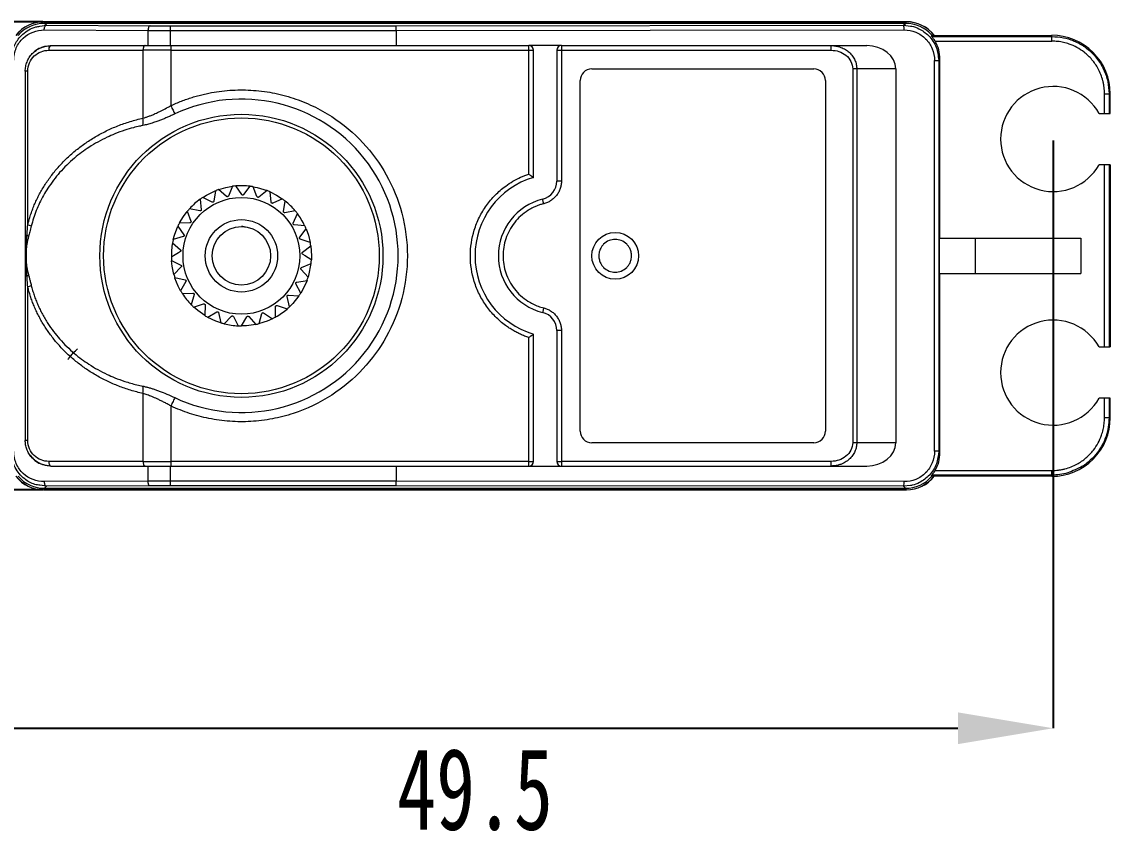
# Model space of a CAD drawing. Header units: millimetres. Extents: x 0 to 420, y 0 to 297.
# Drawn here: x 101.42 to 148.01, y 129.25 to 164.42 of the extents above; entities that cross this region are included whole.
import ezdxf

# ---------------------------------------------------------------- set-up
doc = ezdxf.new("R2010")
doc.units = ezdxf.units.MM
doc.layers.add('标注层', color=4, linetype='Continuous', lineweight=15)
doc.styles.add('SLDTEXTSTYLE1', font='TXT', dxfattribs={"width": 0.7})
doc.dimstyles.new('SLDDIMSTYLE1', dxfattribs={"dimtxt": 3.5, "dimasz": 4.08, "dimexe": 0, "dimexo": 0.0625, "dimgap": 0.875, "dimtad": 2, "dimrnd": 1e-09, "dimzin": 12, "dimdsep": 46, "dimtxsty": 'SLDTEXTSTYLE1', "dimsah": 1, "dimcen": 0.09, "dimadec": 0, "dimazin": 3, "dimtfac": 1, "dimtofl": 0, "dimtmove": 0, "dimatfit": 3, "dimfxl": 1, "dimfrac": 2, "dimtolj": 1, "dimtzin": 12, "dimarcsym": 0})
doc.dimstyles.new('SLDDIMSTYLE2', dxfattribs={"dimtxt": 3.5, "dimasz": 4.08, "dimexe": 0, "dimexo": 0.0625, "dimgap": 0.875, "dimtad": 2, "dimrnd": 1e-09, "dimzin": 12, "dimdsep": 46, "dimtxsty": 'SLDTEXTSTYLE1', "dimsah": 1, "dimcen": 0.09, "dimadec": 0, "dimazin": 3, "dimtfac": 1, "dimtmove": 0, "dimatfit": 0, "dimfxl": 1, "dimfrac": 2, "dimtolj": 1, "dimtzin": 12, "dimarcsym": 0})

# ---------------------------------------------------------------- blocks, each defined once
blk = doc.blocks.new('*D12')
at = {"layer": 'Defpoints', "color": 0, "transparency": 16777216}
for p in [(102.384, 164.415), (68.488, 144.376), (102.384, 144.376)]:
    blk.add_point(p, dxfattribs=at)
at = {"layer": '标注层', "color": 0, "lineweight": -2, "transparency": 16777216}
for p, q in [((102.322, 164.415), (68.488, 164.415)), ((68.488, 160.335), (68.488, 148.456)), ((102.322, 144.376), (68.488, 144.376))]:
    blk.add_line(p, q, dxfattribs=at)
at = {"layer": '标注层', "color": 0, "transparency": 16777216}
for points in [[(67.808, 160.335), (69.168, 160.335), (68.488, 164.415)], [(67.808, 148.456), (69.168, 148.456), (68.488, 144.376)]]:
    blk.add_solid(points, dxfattribs=at)
at = {"layer": '标注层', "color": 0, "transparency": 16777216, "insert": (65.863, 154.395), "char_height": 3.5, "attachment_point": 5, "rotation": 90, "style": 'SLDTEXTSTYLE1'}
blk.add_mtext('\\A1;20.04', dxfattribs=at)
blk = doc.blocks.new('*D13')
at = {"layer": 'Defpoints', "color": 0, "transparency": 16777216}
for p in [(96.073, 159.395), (145.573, 159.395), (145.573, 134.17)]:
    blk.add_point(p, dxfattribs=at)
at = {"layer": '标注层', "color": 0, "lineweight": -2, "transparency": 16777216}
for p, q in [((96.073, 159.333), (96.073, 134.17)), ((145.573, 159.333), (145.573, 134.17)), ((100.153, 134.17), (141.493, 134.17))]:
    blk.add_line(p, q, dxfattribs=at)
at = {"layer": '标注层', "color": 0, "transparency": 16777216}
for points in [[(100.153, 134.85), (100.153, 133.49), (96.073, 134.17)], [(141.493, 134.85), (141.493, 133.49), (145.573, 134.17)]]:
    blk.add_solid(points, dxfattribs=at)
at = {"layer": '标注层', "color": 0, "transparency": 16777216, "insert": (120.823, 131.545), "char_height": 3.5, "attachment_point": 5, "style": 'SLDTEXTSTYLE1'}
blk.add_mtext('\\A1;49.5', dxfattribs=at)

msp = doc.modelspace()

# ---------------------------------------------------------------- linework, layer by layer
at = {"color": 8, "linetype": 'Continuous', "lineweight": 15}
for p, q in [((102.199, 164.222), (102.475, 164.263)), ((102.423, 164.345), (102.357, 164.411)), ((139.17, 164.263), (139.463, 164.228)), ((139.288, 164.411), (139.222, 164.345)), ((102.475, 144.528), (102.2, 144.574)), ((102.423, 144.446), (102.357, 144.38)), ((139.463, 144.564), (139.17, 144.528)), ((139.222, 144.446), (139.288, 144.38))]:
    msp.add_line(p, q, dxfattribs=at)
at = {"color": 7, "linetype": 'Continuous', "lineweight": 15}
for p, q in [((102.353, 164.415), (139.292, 164.415)), ((139.288, 164.411), (102.357, 164.411)), ((102.38, 164.063), (106.822, 164.042)), ((102.475, 164.263), (102.393, 164.345)), ((139.252, 164.345), (102.393, 164.345)), ((102.475, 164.263), (106.917, 164.242)), ((106.822, 164.042), (106.822, 163.395)), ((107.776, 164.24), (107.776, 164.04)), ((107.776, 164.24), (117.439, 164.24)), ((107.776, 164.04), (107.776, 163.395)), ((107.776, 164.04), (117.451, 164.04)), ((117.439, 164.24), (139.17, 164.263)), ((117.451, 164.04), (139.194, 164.063)), ((117.451, 164.04), (117.451, 163.395)), ((139.17, 164.263), (139.252, 164.345)), ((140.376, 163.783), (145.512, 163.785)), ((140.38, 163.834), (145.512, 163.836)), ((140.515, 163.583), (145.516, 163.585)), ((145.512, 163.785), (145.512, 163.836)), ((102.575, 163.195), (106.609, 163.195)), ((102.67, 163.395), (106.704, 163.395)), ((107.802, 163.195), (106.609, 163.195)), ((106.609, 163.195), (106.609, 160.29)), ((107.802, 163.395), (107.802, 163.195)), ((107.802, 163.395), (123.123, 163.395)), ((107.802, 163.195), (123.123, 163.195)), ((107.802, 163.195), (107.802, 160.824)), ((123.123, 163.337), (123.123, 163.395)), ((124.523, 163.395), (123.123, 163.395)), ((123.123, 163.195), (123.123, 163.337)), ((123.123, 157.895), (123.123, 163.195)), ((123.123, 163.195), (123.323, 163.195)), ((123.323, 157.75), (123.323, 163.195)), ((124.323, 163.195), (124.323, 157.597)), ((124.323, 163.195), (124.523, 163.195)), ((124.523, 163.395), (124.523, 163.337)), ((124.523, 163.395), (136.066, 163.395)), ((124.523, 163.337), (124.523, 163.195)), ((124.523, 163.195), (124.523, 157.597)), ((124.523, 163.195), (136.066, 163.195)), ((136.066, 163.395), (137.589, 163.395)), ((136.066, 163.195), (136.066, 163.395)), ((140.495, 146.027), (140.495, 162.764)), ((140.495, 162.764), (140.671, 162.764)), ((140.671, 162.764), (140.725, 162.818)), ((140.671, 162.764), (140.671, 146.027)), ((140.725, 155.145), (140.725, 162.818)), ((101.675, 162.295), (101.57, 162.295)), ((101.57, 162.295), (101.57, 155.261)), ((101.675, 155.723), (101.675, 162.295)), ((125.823, 162.395), (135.323, 162.395)), ((136.99, 162.395), (136.99, 146.395)), ((137.163, 162.395), (136.99, 162.395)), ((138.831, 162.395), (137.163, 162.395)), ((137.163, 162.395), (137.163, 146.395)), ((138.831, 162.395), (138.831, 146.395)), ((125.323, 146.895), (125.323, 161.895)), ((135.823, 161.895), (135.823, 146.895)), ((147.767, 160.495), (147.767, 161.334)), ((147.767, 161.334), (147.963, 161.334)), ((147.963, 161.334), (147.963, 160.495)), ((147.963, 161.334), (148.014, 161.334)), ((148.014, 160.495), (148.014, 161.334)), ((147.535, 160.495), (147.767, 160.495)), ((147.767, 160.495), (147.963, 160.495)), ((147.963, 160.495), (148.014, 160.495)), ((147.767, 158.295), (147.535, 158.295)), ((147.767, 150.495), (147.767, 158.295)), ((147.963, 158.295), (147.767, 158.295)), ((147.963, 158.295), (147.963, 150.495)), ((148.014, 158.295), (147.963, 158.295)), ((148.014, 158.295), (148.014, 150.495)), ((124.523, 157.597), (124.323, 157.597)), ((109.71, 157.182), (109.644, 156.737)), ((110.185, 156.938), (109.844, 157.232)), ((110.438, 157.371), (110.264, 156.956)), ((110.837, 157.016), (110.58, 157.386)), ((111.19, 157.373), (110.918, 157.015)), ((111.488, 156.93), (111.332, 157.352)), ((111.919, 157.188), (111.566, 156.909)), ((112.098, 156.685), (112.051, 157.133)), ((109.052, 156.817), (109.099, 156.37)), ((109.573, 156.699), (109.17, 156.899)), ((112.579, 156.828), (112.168, 156.645)), ((112.627, 156.296), (112.693, 156.741)), ((108.505, 156.301), (108.662, 155.879)), ((109.039, 156.316), (108.599, 156.409)), ((113.129, 156.315), (112.685, 156.24)), ((113.043, 155.788), (113.218, 156.202)), ((108.104, 155.665), (108.361, 155.296)), ((108.617, 155.812), (108.168, 155.793)), ((113.533, 155.681), (113.085, 155.718)), ((108.334, 155.219), (107.904, 155.089)), ((113.32, 155.192), (113.592, 155.55)), ((107.874, 154.949), (108.215, 154.655)), ((113.768, 154.966), (113.343, 155.114)), ((113.439, 154.546), (113.792, 154.825)), ((113.792, 154.825), (113.823, 154.395)), ((140.707, 153.645), (140.707, 155.145)), ((140.707, 155.145), (142.251, 155.145)), ((142.251, 153.645), (142.251, 155.145)), ((142.251, 155.145), (146.751, 155.145)), ((146.751, 155.145), (146.751, 153.645)), ((113.823, 154.395), (113.818, 154.226)), ((107.829, 154.198), (108.232, 153.998)), ((108.245, 153.919), (107.931, 153.597)), ((113.678, 153.477), (113.378, 153.811)), ((113.394, 153.89), (113.805, 154.073)), ((101.57, 153.53), (101.57, 146.495)), ((101.642, 153.53), (101.57, 153.53)), ((107.972, 153.46), (108.412, 153.367)), ((113.188, 153.267), (113.631, 153.342)), ((140.707, 153.645), (142.251, 153.645)), ((140.725, 145.973), (140.725, 153.645)), ((142.251, 153.645), (146.751, 153.645)), ((101.675, 146.495), (101.675, 153.068)), ((108.445, 153.293), (108.22, 152.903)), ((113.36, 152.795), (113.152, 153.194)), ((108.294, 152.781), (108.744, 152.799)), ((108.794, 152.736), (108.673, 152.303)), ((112.883, 152.215), (112.78, 152.653)), ((112.833, 152.714), (113.281, 152.676)), ((108.775, 152.203), (109.206, 152.333)), ((109.27, 152.284), (109.261, 151.834)), ((109.385, 151.762), (109.77, 151.995)), ((109.844, 151.964), (109.947, 151.526)), ((111.577, 151.492), (111.698, 151.925)), ((111.774, 151.953), (112.149, 151.704)), ((112.276, 151.771), (112.285, 152.22)), ((112.351, 152.267), (112.776, 152.119)), ((110.085, 151.488), (110.4, 151.809)), ((110.48, 151.797), (110.688, 151.399)), ((110.831, 151.396), (111.056, 151.785)), ((111.137, 151.793), (111.438, 151.459)), ((123.323, 145.595), (123.323, 151.041)), ((124.323, 151.194), (124.323, 145.595)), ((124.523, 151.194), (124.323, 151.194)), ((124.523, 151.194), (124.523, 145.595)), ((123.123, 145.595), (123.123, 150.895)), ((147.535, 150.495), (147.767, 150.495)), ((147.767, 150.495), (147.963, 150.495)), ((147.963, 150.495), (148.014, 150.495)), ((106.609, 148.501), (106.609, 145.595)), ((147.767, 148.295), (147.535, 148.295)), ((147.767, 147.457), (147.767, 148.295)), ((147.963, 148.295), (147.767, 148.295)), ((147.963, 148.295), (147.963, 147.457)), ((148.014, 148.295), (147.963, 148.295)), ((148.014, 147.457), (148.014, 148.295)), ((107.802, 147.967), (107.802, 145.595)), ((147.963, 147.457), (147.767, 147.457)), ((148.014, 147.457), (147.963, 147.457)), ((101.675, 146.495), (101.57, 146.495)), ((135.323, 146.395), (125.823, 146.395)), ((137.163, 146.395), (136.99, 146.395)), ((138.831, 146.395), (137.163, 146.395)), ((140.671, 146.027), (140.495, 146.027)), ((140.725, 145.973), (140.671, 146.027)), ((106.609, 145.595), (102.575, 145.595)), ((102.67, 145.395), (106.704, 145.395)), ((106.609, 145.595), (107.802, 145.595)), ((106.822, 145.395), (106.822, 144.749)), ((107.776, 145.395), (107.776, 144.751)), ((123.123, 145.595), (107.802, 145.595)), ((107.802, 145.595), (107.802, 145.395)), ((107.802, 145.395), (123.123, 145.395)), ((117.451, 145.395), (117.451, 144.751)), ((123.123, 145.595), (123.323, 145.595)), ((123.123, 145.454), (123.123, 145.595)), ((123.123, 145.395), (123.123, 145.454)), ((123.123, 145.395), (124.523, 145.395)), ((124.323, 145.595), (124.523, 145.595)), ((136.066, 145.595), (124.523, 145.595)), ((124.523, 145.595), (124.523, 145.454)), ((124.523, 145.454), (124.523, 145.395)), ((124.523, 145.395), (136.066, 145.395)), ((136.066, 145.395), (136.066, 145.595)), ((136.066, 145.395), (137.589, 145.395)), ((145.512, 145.006), (140.376, 145.008)), ((145.512, 144.955), (140.38, 144.957)), ((140.515, 145.208), (145.516, 145.206)), ((145.512, 145.006), (145.512, 144.955)), ((106.822, 144.749), (102.38, 144.728)), ((102.475, 144.528), (102.393, 144.446)), ((102.393, 144.446), (139.252, 144.446)), ((106.917, 144.549), (102.475, 144.528)), ((117.451, 144.751), (107.776, 144.751)), ((107.776, 144.751), (107.776, 144.551)), ((117.439, 144.551), (107.776, 144.551)), ((139.17, 144.528), (117.439, 144.551)), ((139.194, 144.728), (117.451, 144.751)), ((139.17, 144.528), (139.252, 144.446)), ((139.292, 144.376), (102.353, 144.376)), ((102.357, 144.38), (139.288, 144.38))]:
    msp.add_line(p, q, dxfattribs=at)
at = {"color": 7, "linetype": 'Continuous', "lineweight": 15, "flags": 128}
for points in [[(102.38, 164.063), (102.382, 164.102), (102.387, 164.139), (102.396, 164.173), (102.408, 164.204), (102.422, 164.229), (102.439, 164.247), (102.457, 164.259), (102.475, 164.263)], [(106.917, 164.242), (106.899, 164.238), (106.881, 164.226), (106.865, 164.208), (106.85, 164.183), (106.838, 164.152), (106.83, 164.118), (106.824, 164.081), (106.822, 164.042)], [(102.635, 163.382), (102.651, 163.392), (102.67, 163.395)], [(106.704, 163.395), (106.686, 163.392), (106.668, 163.38), (106.651, 163.362), (106.637, 163.337), (106.625, 163.307), (106.616, 163.272), (106.611, 163.235), (106.609, 163.195)], [(107.802, 160.824), (107.826, 160.773), (107.849, 160.723), (107.873, 160.673), (107.895, 160.626), (107.916, 160.581), (107.935, 160.54), (107.953, 160.502), (107.969, 160.468)], [(109.17, 156.899), (109.323, 156.994), (109.695, 157.176)], [(109.849, 157.233), (110.155, 157.32), (110.438, 157.371)], [(111.332, 157.352), (111.49, 157.32), (111.919, 157.188), (111.919, 157.188)], [(112.051, 157.133), (112.323, 156.994), (112.571, 156.833)], [(123.765, 156.627), (123.756, 156.665), (123.746, 156.701), (123.738, 156.735), (123.731, 156.764), (123.725, 156.788), (123.72, 156.806), (123.717, 156.817), (123.717, 156.821)], [(108.177, 155.81), (108.344, 156.085), (108.504, 156.299)], [(107.904, 155.089), (107.956, 155.28), (108.104, 155.665)], [(113.592, 155.55), (113.689, 155.28), (113.768, 154.966)], [(107.931, 153.597), (107.856, 153.948), (107.83, 154.18)], [(108.22, 152.903), (108.12, 153.094), (107.978, 153.442)], [(113.631, 153.342), (113.526, 153.094), (113.364, 152.801)], [(113.281, 152.676), (113.022, 152.355), (112.894, 152.225)], [(109.261, 151.834), (108.952, 152.05), (108.781, 152.197)], [(123.765, 152.164), (123.756, 152.126), (123.746, 152.09), (123.738, 152.056), (123.731, 152.027), (123.725, 152.003), (123.72, 151.985), (123.717, 151.974), (123.717, 151.97)], [(109.947, 151.526), (109.727, 151.603), (109.388, 151.761)], [(111.438, 151.459), (111.047, 151.404), (110.847, 151.396)], [(112.149, 151.704), (111.919, 151.603), (111.595, 151.497)], [(107.969, 148.323), (107.953, 148.289), (107.935, 148.251), (107.916, 148.21), (107.895, 148.165), (107.873, 148.118), (107.849, 148.068), (107.826, 148.018), (107.802, 147.967)], [(102.575, 145.595), (102.577, 145.556), (102.582, 145.519), (102.591, 145.484), (102.603, 145.454), (102.617, 145.429), (102.634, 145.411), (102.651, 145.399), (102.67, 145.395)], [(106.609, 145.595), (106.611, 145.556), (106.616, 145.519), (106.625, 145.484), (106.637, 145.454), (106.651, 145.429), (106.668, 145.411), (106.686, 145.399), (106.704, 145.395)], [(102.38, 144.728), (102.382, 144.689), (102.387, 144.652), (102.396, 144.618), (102.408, 144.587), (102.422, 144.562), (102.439, 144.544), (102.457, 144.532), (102.475, 144.528)], [(106.917, 144.549), (106.899, 144.553), (106.881, 144.565), (106.865, 144.583), (106.85, 144.608), (106.838, 144.639), (106.83, 144.673), (106.824, 144.71), (106.822, 144.749)]]:
    msp.add_lwpolyline(points, dxfattribs=at)
at = {"color": 7, "linetype": 'Continuous', "lineweight": 15}
for centre, radius in [((110.823, 154.395), 6.06), ((110.823, 154.395), 2.5), ((110.823, 154.395), 1.55), ((110.823, 154.395), 1.25), ((126.823, 154.395), 1)]:
    msp.add_circle(centre, radius, dxfattribs=at)
for centre, radius, start, end in [((138.751, 164.111), 0.445, 353.7793, 19.929), ((145.512, 161.334), 2.502, 0, 90.022), ((143.15, 163.633), 2.366, 358.8402, 3.6848), ((123.123, 163.195), 0.2, 0, 90), ((124.523, 163.195), 0.2, 90, 180), ((125.823, 161.895), 0.5, 90, 180), ((135.323, 161.895), 0.5, 0, 90), ((145.573, 159.395), 2.25, 29.2676, 330.7324), ((110.823, 154.395), 6.709, 244.8306, 115.1694), ((105.808, 160.136), 0.815, 348.6868, 10.9205), ((124.323, 154.395), 3.5, 106.6015, 253.3985), ((123.523, 157.597), 0.8, 284.0297, 0), ((110.823, 154.395), 3, 109.0316, 111.7684), ((110.823, 154.395), 3, 94.6316, 97.3684), ((110.823, 154.395), 3, 82.9684, 94.4153), ((110.823, 154.395), 3, 80.2316, 82.9684), ((110.823, 154.395), 3, 65.8316, 68.5684), ((110.823, 154.395), 3, 126.1684, 137.557), ((110.823, 154.395), 3, 123.4316, 126.1684), ((110.823, 154.395), 3, 51.4316, 54.1684), ((110.823, 154.395), 3, 39.8101, 51.4316), ((124.323, 154.395), 2.5, 104.0297, 255.9703), ((110.823, 154.395), 3, 137.8316, 140.5684), ((110.823, 154.395), 3, 37.0316, 39.7684), ((110.823, 154.395), 3, 25.5339, 37.0316), ((101.147, 154.038), 1.766, 67.3758, 72.6107), ((110.823, 154.395), 3, 152.2316, 154.9684), ((110.823, 154.395), 3, 22.6316, 25.3684), ((101.272, 154.434), 0.906, 60.8515, 65.8959), ((110.823, 154.395), 3, 169.3684, 180.7232), ((110.823, 154.395), 3, 166.6316, 169.3684), ((110.823, 154.395), 3, 8.2316, 10.9684), ((110.823, 154.395), 3, 181.0316, 183.7684), ((101.607, 154.222), 0.132, 253.6686, 272.3206), ((110.823, 154.395), 3, 342.233, 353.8316), ((110.823, 154.395), 3, 353.8316, 356.5684), ((101.272, 154.357), 0.906, 294.104, 299.1494), ((110.823, 154.395), 3, 195.4316, 198.1684), ((110.823, 154.395), 3, 339.4316, 342.1684), ((101.147, 154.753), 1.766, 287.389, 292.6249), ((110.823, 154.395), 3, 209.8316, 212.5684), ((110.823, 154.395), 3, 212.8637, 224.2316), ((110.823, 154.395), 3, 325.0316, 327.7684), ((110.823, 154.395), 3, 224.2316, 226.9684), ((110.823, 154.395), 3, 299.3266, 310.6316), ((110.823, 154.395), 3, 310.6316, 313.3684), ((123.523, 151.194), 0.8, 0, 75.9703), ((110.823, 154.395), 3, 238.6316, 241.3684), ((110.823, 154.395), 3, 253.0316, 255.7684), ((110.823, 154.395), 3, 255.9628, 267.4316), ((110.823, 154.395), 3, 281.8316, 284.5684), ((110.823, 154.395), 3, 296.2316, 298.9684), ((145.573, 149.395), 2.25, 29.2676, 330.7324), ((110.823, 154.395), 3, 267.4316, 270.1684), ((105.808, 148.655), 0.815, 349.0795, 11.3132), ((145.512, 147.457), 2.502, 269.978, 0), ((125.823, 146.895), 0.5, 180, 270), ((135.323, 146.895), 0.5, 270, 0), ((123.123, 145.595), 0.2, 270, 0), ((124.523, 145.595), 0.2, 180, 270), ((143.15, 145.158), 2.366, 356.3152, 1.1598), ((138.752, 144.68), 0.445, 340.0689, 6.2218)]:
    msp.add_arc(centre, radius, start, end, dxfattribs=at)
at = {"color": 8, "linetype": 'Continuous', "lineweight": 15}
msp.add_arc((102.804, 163.224), 0.231, 136.9171, 187.0271, dxfattribs=at)
at = {"color": 7, "linetype": 'Continuous', "lineweight": 15}
for centre, major_axis, ratio, start_param, end_param in [((102.353, 162.915), (-1.061, 1.061), 0.999924, 5.497825, 6.409708), ((102.357, 162.911), (1.061, -1.061), 0.999951, 2.356219, 3.264418), ((102.393, 162.845), (1.061, -1.061), 0.999924, 2.356233, 3.207673), ((117.439, 164.04), (0, 0.2), 0.060319, 4.712319, 6.274427), ((139.252, 162.845), (1.061, 1.061), 0.999924, 6.217878, 7.068545), ((139.288, 162.911), (-1.061, -1.061), 0.999951, 3.019505, 3.926966), ((139.292, 162.915), (1.061, 1.061), 0.999924, 6.157398, 7.068545), ((138.263, 161.856), (1.804, 2.92), 0.381992, 5.641792, 5.664428), ((139.224, 162.817), (1.335, 0.686), 0.99967, 5.808683, 6.344023), ((137.589, 162.395), (1.241, 0), 0.805486, 0, 1.570796), ((137.589, 146.395), (1.241, 0), 0.805486, 4.712389, 6.283185), ((139.224, 145.974), (1.335, -0.686), 0.99967, 6.222348, 6.757688), ((102.353, 145.876), (-1.061, -1.061), 0.999924, 6.156663, 7.068545), ((102.357, 145.88), (1.061, 1.061), 0.999951, 3.018767, 3.926966), ((102.393, 145.946), (-1.061, -1.061), 0.999924, 6.217104, 7.068545), ((139.252, 145.946), (-1.061, 1.061), 0.999924, 2.356233, 3.2069), ((139.288, 145.88), (-1.061, 1.061), 0.999951, 2.356219, 3.26368), ((139.292, 145.876), (1.061, -1.061), 0.999924, 5.497825, 6.408972), ((138.263, 146.935), (-1.804, 2.92), 0.381992, 3.76035, 3.782986), ((117.439, 144.751), (0, 0.2), 0.060319, 3.150351, 4.712468)]:
    msp.add_ellipse(centre, major_axis=major_axis, ratio=ratio, start_param=start_param, end_param=end_param, dxfattribs=at)
for points, knots in [([(100.969, 162.769), (100.983, 162.928), (101.005, 163.169), (101.134, 163.464), (101.274, 163.686), (101.468, 163.897), (101.724, 164.076), (101.974, 164.198), (102.141, 164.216), (102.199, 164.222)], [0, 0, 0, 0, 0.218128, 0.331838, 0.449105, 0.589953, 0.744545, 0.911702, 1, 1, 1, 1]), ([(101.074, 162.769), (101.074, 162.95), (101.113, 163.131), (101.256, 163.455), (101.361, 163.598), (101.733, 163.945), (102.058, 164.064), (102.38, 164.063)], [0, 0, 0, 0, 0.25, 0.25, 0.5, 0.5, 1, 1, 1, 1]), ([(106.917, 164.242), (106.956, 164.242), (107.032, 164.241), (107.151, 164.241), (107.272, 164.24), (107.395, 164.24), (107.52, 164.24), (107.647, 164.24), (107.733, 164.24), (107.776, 164.24)], [0, 0, 0, 0, 0.144651, 0.287514, 0.429293, 0.570709, 0.712488, 0.85535, 1, 1, 1, 1]), ([(139.194, 164.063), (139.363, 164.063), (139.533, 164.03), (139.847, 163.901), (139.992, 163.805), (140.233, 163.565), (140.33, 163.421), (140.461, 163.106), (140.495, 162.935), (140.495, 162.764)], [0, 0, 0, 0, 0.25, 0.25, 0.5, 0.5, 0.75, 0.75, 1, 1, 1, 1]), ([(139.463, 164.228), (139.482, 164.226), (139.607, 164.214), (139.883, 164.098), (140.198, 163.885), (140.431, 163.594), (140.619, 163.248), (140.651, 162.956), (140.671, 162.764)], [0, 0, 0, 0, 0.028932, 0.182535, 0.430856, 0.578361, 0.722564, 1, 1, 1, 1]), ([(140.376, 163.783), (140.376, 163.782), (140.398, 163.755), (140.453, 163.68), (140.485, 163.632), (140.515, 163.583)], [0, 0, 0, 0, 0.5, 0.5, 1, 1, 1, 1]), ([(147.767, 161.334), (147.766, 161.382), (147.765, 161.476), (147.751, 161.616), (147.729, 161.755), (147.688, 161.937), (147.617, 162.158), (147.473, 162.467), (147.245, 162.803), (146.929, 163.102), (146.595, 163.321), (146.296, 163.453), (146.018, 163.533), (145.768, 163.577), (145.6, 163.582), (145.516, 163.585)], [0, 0, 0, 0, 0.0401635, 0.0800017, 0.1196724, 0.1593351, 0.2382515, 0.3163041, 0.4482393, 0.5803608, 0.6831131, 0.7857526, 0.8573098, 0.9284248, 1, 1, 1, 1]), ([(146.519, 163.567), (146.536, 163.56), (146.598, 163.533), (146.698, 163.48), (146.814, 163.412), (146.918, 163.342), (147.14, 163.179), (147.446, 162.878), (147.745, 162.391), (147.929, 161.868), (147.952, 161.51), (147.963, 161.334)], [0, 0, 0, 0, 0.020235, 0.072169, 0.12036, 0.164807, 0.20551, 0.415324, 0.61768, 0.812573, 1, 1, 1, 1]), ([(101.57, 162.295), (101.571, 162.329), (101.573, 162.395), (101.587, 162.495), (101.61, 162.595), (101.643, 162.693), (101.685, 162.789), (101.737, 162.881), (101.798, 162.969), (101.892, 163.079), (102.033, 163.202), (102.219, 163.306), (102.435, 163.38), (102.584, 163.39), (102.67, 163.395)], [0, 0, 0, 0, 0.054958, 0.110724, 0.167388, 0.225037, 0.283753, 0.343614, 0.404692, 0.467057, 0.591614, 0.731254, 0.843486, 1, 1, 1, 1]), ([(101.675, 162.295), (101.675, 162.42), (101.701, 162.545), (101.8, 162.769), (101.871, 162.869), (102.127, 163.111), (102.352, 163.195), (102.575, 163.195)], [0, 0, 0, 0, 0.25, 0.25, 0.5, 0.5, 1, 1, 1, 1]), ([(102.635, 163.382), (102.505, 163.365), (102.245, 163.332), (101.995, 163.188), (101.901, 163.077), (101.898, 163.073)], [0, 0, 0, 0, 0.4899528, 0.9820901, 1, 1, 1, 1]), ([(106.704, 163.395), (106.747, 163.395), (106.831, 163.395), (106.963, 163.395), (107.098, 163.395), (107.281, 163.395), (107.516, 163.395), (107.706, 163.395), (107.802, 163.395)], [0, 0, 0, 0, 0.125358, 0.250175, 0.374934, 0.500118, 0.749705, 1, 1, 1, 1]), ([(136.066, 163.395), (136.103, 163.395), (136.172, 163.393), (136.27, 163.379), (136.354, 163.361), (136.425, 163.341), (136.536, 163.302), (136.678, 163.233), (136.845, 163.108), (136.984, 162.956), (137.087, 162.777), (137.151, 162.588), (137.159, 162.459), (137.163, 162.395)], [0, 0, 0, 0, 0.066962, 0.126648, 0.179057, 0.22419, 0.262047, 0.393369, 0.510645, 0.640963, 0.765461, 0.884865, 1, 1, 1, 1]), ([(136.066, 163.195), (136.294, 163.195), (136.523, 163.121), (136.787, 162.907), (136.86, 162.819), (136.962, 162.619), (136.99, 162.507), (136.99, 162.395)], [0, 0, 0, 0, 0.5, 0.5, 0.75, 0.75, 1, 1, 1, 1]), ([(107.802, 160.824), (107.876, 160.858), (108.025, 160.927), (108.252, 161.019), (108.482, 161.104), (108.714, 161.18), (108.949, 161.249), (109.187, 161.309), (109.641, 161.409), (110.322, 161.501), (111.236, 161.506), (112.15, 161.395), (113.044, 161.163), (113.899, 160.82), (114.941, 160.235), (116.064, 159.293), (117.096, 157.876), (117.768, 156.22), (118.006, 154.395), (117.768, 152.571), (117.096, 150.915), (116.063, 149.498), (114.708, 148.359), (113.339, 147.704), (112.15, 147.396), (111.236, 147.285), (110.322, 147.29), (109.581, 147.391), (109.008, 147.523), (108.597, 147.645), (108.193, 147.791), (107.932, 147.908), (107.802, 147.967)], [0, 0, 0, 0, 0.008625, 0.0172237, 0.0258062, 0.0343828, 0.0429638, 0.0515594, 0.06018, 0.0919013, 0.1236408, 0.1560767, 0.1885311, 0.2206058, 0.2526988, 0.3140112, 0.373142, 0.4355597, 0.5000701, 0.5645805, 0.6269983, 0.686129, 0.7474414, 0.8114748, 0.8439108, 0.8763652, 0.9080865, 0.939826, 0.954887, 0.9698996, 0.9849189, 1, 1, 1, 1]), ([(106.609, 160.29), (106.649, 160.302), (106.73, 160.325), (106.857, 160.369), (106.992, 160.422), (107.153, 160.491), (107.343, 160.581), (107.567, 160.695), (107.721, 160.78), (107.802, 160.824)], [0, 0, 0, 0, 0.101895, 0.209158, 0.322012, 0.440649, 0.610949, 0.797323, 1, 1, 1, 1]), ([(101.675, 155.723), (101.693, 155.794), (101.73, 155.937), (101.797, 156.149), (101.872, 156.361), (101.957, 156.573), (102.051, 156.784), (102.155, 156.993), (102.268, 157.2), (102.391, 157.404), (102.524, 157.605), (102.666, 157.802), (102.817, 157.996), (102.977, 158.185), (103.146, 158.369), (103.323, 158.548), (103.51, 158.721), (103.704, 158.888), (103.907, 159.048), (104.118, 159.202), (104.336, 159.348), (104.562, 159.487), (104.795, 159.619), (105.035, 159.742), (105.282, 159.857), (105.536, 159.963), (105.796, 160.059), (106.061, 160.147), (106.333, 160.225), (106.516, 160.268), (106.609, 160.29)], [0, 0, 0, 0, 0.02908, 0.058668, 0.088757, 0.119336, 0.150398, 0.181948, 0.213987, 0.246515, 0.27953, 0.313037, 0.347036, 0.381522, 0.416494, 0.451956, 0.48791, 0.524352, 0.561281, 0.598702, 0.636616, 0.675018, 0.713909, 0.753294, 0.793176, 0.833556, 0.874433, 0.915803, 0.957661, 1, 1, 1, 1]), ([(104.92, 154.395), (104.92, 155.961), (105.542, 157.462), (107.756, 159.676), (109.257, 160.298), (112.388, 160.298), (113.889, 159.676), (116.103, 157.462), (116.725, 155.961), (116.725, 154.395)], [0, 0, 0, 0, 0.25, 0.25, 0.5, 0.5, 0.75, 0.75, 1, 1, 1, 1]), ([(107.969, 160.468), (107.918, 160.444), (107.815, 160.396), (107.662, 160.328), (107.51, 160.264), (107.358, 160.204), (107.188, 160.141), (107.002, 160.078), (106.801, 160.019), (106.672, 159.99), (106.608, 159.976)], [0, 0, 0, 0, 0.112917, 0.224029, 0.33395, 0.443305, 0.552712, 0.704257, 0.852775, 1, 1, 1, 1]), ([(106.608, 159.976), (106.559, 159.966), (106.423, 159.937), (106.163, 159.873), (105.809, 159.768), (105.432, 159.63), (104.913, 159.404), (104.324, 159.077), (103.64, 158.572), (103.045, 157.991), (102.619, 157.433), (102.348, 156.985), (102.181, 156.663), (102.039, 156.336), (101.918, 156.005), (101.857, 155.78), (101.826, 155.668)], [0, 0, 0, 0, 0.023301, 0.064848, 0.125187, 0.194903, 0.250425, 0.385373, 0.500659, 0.631285, 0.7505, 0.802616, 0.853606, 0.903485, 0.952274, 1, 1, 1, 1]), ([(123.123, 150.895), (123.064, 150.917), (122.947, 150.959), (122.775, 151.033), (122.608, 151.115), (122.445, 151.205), (122.287, 151.304), (122.024, 151.487), (121.678, 151.784), (121.299, 152.236), (120.995, 152.741), (120.71, 153.452), (120.565, 154.395), (120.71, 155.339), (120.995, 156.05), (121.299, 156.555), (121.678, 157.007), (122.071, 157.345), (122.443, 157.589), (122.773, 157.764), (123.006, 157.852), (123.123, 157.895)], [0, 0, 0, 0, 0.020444, 0.040781, 0.061062, 0.08134, 0.101667, 0.122095, 0.186137, 0.250237, 0.314279, 0.378379, 0.500019, 0.621659, 0.6857, 0.749801, 0.813843, 0.877943, 0.91866, 0.959206, 1, 1, 1, 1]), ([(123.123, 157.895), (123.137, 157.885), (123.163, 157.867), (123.2, 157.841), (123.229, 157.819), (123.252, 157.802), (123.281, 157.78), (123.314, 157.756), (123.32, 157.752), (123.323, 157.75)], [0, 0, 0, 0, 0.148296, 0.278475, 0.390579, 0.484675, 0.560894, 0.793005, 1, 1, 1, 1]), ([(124.523, 157.597), (124.522, 157.57), (124.521, 157.516), (124.511, 157.436), (124.495, 157.358), (124.464, 157.252), (124.408, 157.122), (124.315, 156.979), (124.198, 156.853), (124.065, 156.752), (123.92, 156.673), (123.817, 156.642), (123.765, 156.627)], [0, 0, 0, 0, 0.0610445, 0.1216465, 0.1821995, 0.2430978, 0.3713976, 0.5000952, 0.6283951, 0.7570929, 0.8782528, 1, 1, 1, 1]), ([(109.644, 156.737), (109.643, 156.731), (109.641, 156.722), (109.632, 156.71), (109.622, 156.701), (109.611, 156.696), (109.598, 156.693), (109.584, 156.694), (109.577, 156.698), (109.573, 156.699)], [0, 0, 0, 0, 0.197281, 0.339204, 0.458479, 0.578088, 0.691202, 0.848052, 1, 1, 1, 1]), ([(110.264, 156.956), (110.261, 156.951), (110.257, 156.943), (110.245, 156.933), (110.233, 156.927), (110.221, 156.925), (110.208, 156.926), (110.195, 156.93), (110.188, 156.935), (110.185, 156.938)], [0, 0, 0, 0, 0.197281, 0.339206, 0.458476, 0.57808, 0.691202, 0.848044, 1, 1, 1, 1]), ([(110.918, 157.015), (110.914, 157.011), (110.908, 157.004), (110.894, 156.997), (110.881, 156.994), (110.869, 156.995), (110.856, 156.999), (110.845, 157.006), (110.84, 157.013), (110.837, 157.016)], [0, 0, 0, 0, 0.197283, 0.339202, 0.458477, 0.578083, 0.691207, 0.848048, 1, 1, 1, 1]), ([(111.566, 156.909), (111.562, 156.906), (111.554, 156.9), (111.539, 156.897), (111.526, 156.898), (111.514, 156.902), (111.503, 156.909), (111.494, 156.919), (111.49, 156.927), (111.488, 156.93)], [0, 0, 0, 0, 0.197283, 0.339205, 0.458478, 0.57808, 0.691203, 0.848048, 1, 1, 1, 1]), ([(112.168, 156.645), (112.163, 156.643), (112.154, 156.64), (112.139, 156.641), (112.126, 156.645), (112.116, 156.651), (112.107, 156.661), (112.1, 156.673), (112.099, 156.681), (112.098, 156.685)], [0, 0, 0, 0, 0.1972787, 0.3392015, 0.4584759, 0.5780848, 0.6912028, 0.8480478, 1, 1, 1, 1]), ([(123.765, 156.627), (123.717, 156.614), (123.622, 156.588), (123.482, 156.538), (123.346, 156.48), (123.214, 156.413), (123.017, 156.296), (122.768, 156.107), (122.501, 155.818), (122.286, 155.489), (122.085, 155.021), (121.982, 154.395), (122.085, 153.77), (122.286, 153.303), (122.501, 152.973), (122.768, 152.685), (123.043, 152.475), (123.3, 152.33), (123.527, 152.231), (123.686, 152.187), (123.765, 152.164)], [0, 0, 0, 0, 0.024447, 0.048735, 0.072966, 0.097241, 0.121661, 0.185919, 0.250263, 0.314521, 0.378865, 0.500018, 0.621171, 0.685429, 0.749773, 0.814031, 0.878375, 0.918939, 0.959323, 1, 1, 1, 1]), ([(109.099, 156.37), (109.099, 156.365), (109.099, 156.355), (109.094, 156.341), (109.086, 156.33), (109.077, 156.322), (109.065, 156.317), (109.052, 156.314), (109.043, 156.315), (109.039, 156.316)], [0, 0, 0, 0, 0.197283, 0.339204, 0.458474, 0.578087, 0.691203, 0.84805, 1, 1, 1, 1]), ([(112.685, 156.24), (112.68, 156.239), (112.67, 156.238), (112.656, 156.243), (112.645, 156.25), (112.636, 156.259), (112.63, 156.27), (112.626, 156.283), (112.627, 156.292), (112.627, 156.296)], [0, 0, 0, 0, 0.197277, 0.339198, 0.458477, 0.578085, 0.691201, 0.848047, 1, 1, 1, 1]), ([(101.642, 155.261), (101.646, 155.324), (101.658, 155.478), (101.668, 155.633), (101.675, 155.723)], [0, 0, 0, 0, 0.412768, 1, 1, 1, 1]), ([(101.826, 155.668), (101.806, 155.587), (101.769, 155.438), (101.73, 155.292), (101.713, 155.225)], [0, 0, 0, 0, 0.54459, 1, 1, 1, 1]), ([(108.662, 155.879), (108.664, 155.874), (108.666, 155.865), (108.665, 155.85), (108.66, 155.838), (108.652, 155.828), (108.642, 155.819), (108.63, 155.813), (108.622, 155.812), (108.617, 155.812)], [0, 0, 0, 0, 0.197283, 0.339204, 0.458476, 0.578087, 0.691205, 0.848053, 1, 1, 1, 1]), ([(111.13, 155.59), (111.046, 155.615), (110.945, 155.645), (110.841, 155.645), (110.823, 155.645)], [0, 0, 0, 0, 0.824038, 1, 1, 1, 1]), ([(113.085, 155.718), (113.08, 155.719), (113.07, 155.721), (113.058, 155.729), (113.049, 155.738), (113.042, 155.749), (113.039, 155.762), (113.039, 155.776), (113.042, 155.784), (113.043, 155.788)], [0, 0, 0, 0, 0.197282, 0.339203, 0.458477, 0.578082, 0.691203, 0.848048, 1, 1, 1, 1]), ([(101.57, 155.261), (101.57, 155.194), (101.57, 155.065), (101.57, 154.876), (101.57, 154.754), (101.57, 154.696)], [0, 0, 0, 0, 0.353646, 0.686856, 1, 1, 1, 1]), ([(101.613, 154.701), (101.616, 154.789), (101.623, 154.976), (101.635, 155.162), (101.642, 155.261)], [0, 0, 0, 0, 0.472636, 1, 1, 1, 1]), ([(101.713, 155.225), (101.701, 155.181), (101.678, 155.093), (101.651, 154.961), (101.628, 154.831), (101.618, 154.744), (101.613, 154.701)], [0, 0, 0, 0, 0.259393, 0.512336, 0.759102, 1, 1, 1, 1]), ([(108.361, 155.296), (108.364, 155.291), (108.369, 155.282), (108.371, 155.268), (108.369, 155.255), (108.364, 155.243), (108.357, 155.232), (108.346, 155.224), (108.338, 155.221), (108.334, 155.219)], [0, 0, 0, 0, 0.197283, 0.339203, 0.458477, 0.578084, 0.691203, 0.848053, 1, 1, 1, 1]), ([(113.343, 155.114), (113.338, 155.116), (113.329, 155.12), (113.319, 155.131), (113.313, 155.143), (113.309, 155.155), (113.309, 155.168), (113.313, 155.181), (113.317, 155.188), (113.32, 155.192)], [0, 0, 0, 0, 0.197281, 0.339203, 0.458476, 0.578083, 0.691203, 0.848048, 1, 1, 1, 1]), ([(101.613, 154.701), (101.613, 154.65), (101.613, 154.548), (101.613, 154.446), (101.613, 154.395)], [0, 0, 0, 0, 0.500128, 1, 1, 1, 1]), ([(127.523, 154.395), (127.522, 154.425), (127.519, 154.484), (127.502, 154.57), (127.47, 154.671), (127.412, 154.783), (127.291, 154.93), (127.094, 155.061), (126.823, 155.112), (126.552, 155.061), (126.354, 154.931), (126.233, 154.783), (126.169, 154.658), (126.13, 154.528), (126.125, 154.44), (126.123, 154.395)], [0, 0, 0, 0, 0.040289, 0.080205, 0.120382, 0.185412, 0.250687, 0.3803, 0.500047, 0.619794, 0.749406, 0.814437, 0.879712, 0.939673, 1, 1, 1, 1]), ([(101.613, 154.395), (101.613, 154.345), (101.613, 154.243), (101.613, 154.141), (101.613, 154.09)], [0, 0, 0, 0, 0.499871, 1, 1, 1, 1]), ([(116.725, 154.395), (116.725, 152.83), (116.103, 151.329), (113.889, 149.115), (112.388, 148.493), (109.257, 148.493), (107.756, 149.115), (105.542, 151.329), (104.92, 152.83), (104.92, 154.395)], [0, 0, 0, 0, 0.25, 0.25, 0.5, 0.5, 0.75, 0.75, 1, 1, 1, 1]), ([(108.208, 154.574), (108.109, 154.515), (107.98, 154.436), (107.853, 154.359), (107.823, 154.341)], [0, 0, 0, 0, 0.766213, 1, 1, 1, 1]), ([(108.215, 154.655), (108.218, 154.651), (108.225, 154.644), (108.231, 154.631), (108.232, 154.617), (108.231, 154.605), (108.226, 154.593), (108.218, 154.582), (108.211, 154.577), (108.208, 154.574)], [0, 0, 0, 0, 0.197285, 0.339206, 0.45848, 0.578087, 0.691205, 0.848052, 1, 1, 1, 1]), ([(113.443, 154.465), (113.438, 154.468), (113.431, 154.474), (113.424, 154.487), (113.42, 154.5), (113.42, 154.512), (113.423, 154.525), (113.43, 154.537), (113.436, 154.543), (113.439, 154.546)], [0, 0, 0, 0, 0.197281, 0.339201, 0.458476, 0.578083, 0.691203, 0.848049, 1, 1, 1, 1]), ([(113.817, 154.216), (113.728, 154.276), (113.604, 154.358), (113.477, 154.442), (113.443, 154.465)], [0, 0, 0, 0, 0.723828, 1, 1, 1, 1]), ([(126.123, 154.395), (126.124, 154.366), (126.126, 154.307), (126.143, 154.221), (126.176, 154.12), (126.233, 154.008), (126.354, 153.861), (126.552, 153.73), (126.823, 153.679), (127.094, 153.73), (127.291, 153.86), (127.412, 154.008), (127.476, 154.133), (127.516, 154.263), (127.52, 154.351), (127.523, 154.395)], [0, 0, 0, 0, 0.040289, 0.080205, 0.120382, 0.185412, 0.250687, 0.3803, 0.500047, 0.619794, 0.749406, 0.814437, 0.879712, 0.939673, 1, 1, 1, 1]), ([(101.57, 154.095), (101.57, 154.006), (101.57, 153.817), (101.57, 153.629), (101.57, 153.53)], [0, 0, 0, 0, 0.477157, 1, 1, 1, 1]), ([(101.613, 154.09), (101.618, 154.047), (101.628, 153.96), (101.651, 153.83), (101.678, 153.698), (101.701, 153.61), (101.713, 153.566)], [0, 0, 0, 0, 0.240878, 0.487639, 0.740588, 1, 1, 1, 1]), ([(101.642, 153.53), (101.637, 153.597), (101.629, 153.726), (101.619, 153.913), (101.615, 154.033), (101.613, 154.09)], [0, 0, 0, 0, 0.357739, 0.691232, 1, 1, 1, 1]), ([(108.232, 153.998), (108.237, 153.995), (108.245, 153.991), (108.254, 153.979), (108.259, 153.966), (108.26, 153.954), (108.259, 153.941), (108.254, 153.928), (108.248, 153.922), (108.245, 153.919)], [0, 0, 0, 0, 0.1972815, 0.339202, 0.4584774, 0.5780839, 0.6912032, 0.8480492, 1, 1, 1, 1]), ([(113.378, 153.811), (113.374, 153.815), (113.368, 153.823), (113.365, 153.837), (113.365, 153.851), (113.368, 153.863), (113.374, 153.874), (113.383, 153.884), (113.391, 153.888), (113.394, 153.89)], [0, 0, 0, 0, 0.19728, 0.339201, 0.458475, 0.578083, 0.691202, 0.848048, 1, 1, 1, 1]), ([(101.675, 153.068), (101.668, 153.158), (101.658, 153.313), (101.646, 153.467), (101.642, 153.53)], [0, 0, 0, 0, 0.587156, 1, 1, 1, 1]), ([(101.713, 153.566), (101.724, 153.523), (101.749, 153.431), (101.786, 153.283), (101.812, 153.178), (101.826, 153.123)], [0, 0, 0, 0, 0.293742, 0.626987, 1, 1, 1, 1]), ([(108.412, 153.367), (108.417, 153.365), (108.426, 153.362), (108.438, 153.353), (108.446, 153.342), (108.451, 153.33), (108.452, 153.317), (108.451, 153.304), (108.447, 153.296), (108.445, 153.293)], [0, 0, 0, 0, 0.1972816, 0.339203, 0.458477, 0.578083, 0.6912029, 0.8480482, 1, 1, 1, 1]), ([(106.609, 148.501), (106.52, 148.522), (106.342, 148.563), (106.08, 148.639), (105.823, 148.722), (105.571, 148.815), (105.325, 148.916), (105.086, 149.025), (104.852, 149.142), (104.626, 149.267), (104.405, 149.399), (104.192, 149.538), (103.986, 149.684), (103.787, 149.836), (103.596, 149.995), (103.412, 150.159), (103.236, 150.329), (103.069, 150.504), (102.909, 150.684), (102.758, 150.868), (102.616, 151.056), (102.482, 151.248), (102.357, 151.443), (102.24, 151.641), (102.133, 151.842), (102.034, 152.044), (101.945, 152.247), (101.864, 152.452), (101.792, 152.657), (101.728, 152.862), (101.692, 152.999), (101.675, 153.068)], [0, 0, 0, 0, 0.040885, 0.081325, 0.121312, 0.160839, 0.199903, 0.238504, 0.276639, 0.314312, 0.351528, 0.388289, 0.424593, 0.460437, 0.495826, 0.53076, 0.565236, 0.599254, 0.632817, 0.665926, 0.698578, 0.730774, 0.762515, 0.7938, 0.824628, 0.854999, 0.884914, 0.914372, 0.943376, 0.971921, 1, 1, 1, 1]), ([(101.826, 153.123), (101.845, 153.053), (101.882, 152.913), (101.948, 152.706), (102.024, 152.499), (102.108, 152.294), (102.202, 152.09), (102.305, 151.889), (102.418, 151.69), (102.646, 151.323), (103.044, 150.801), (103.64, 150.22), (104.324, 149.714), (104.913, 149.387), (105.431, 149.161), (105.855, 149.006), (106.258, 148.89), (106.52, 148.834), (106.608, 148.815)], [0, 0, 0, 0, 0.02969, 0.059794, 0.090319, 0.121271, 0.152656, 0.184479, 0.216742, 0.249449, 0.368626, 0.499267, 0.614565, 0.749525, 0.805064, 0.874792, 0.958198, 1, 1, 1, 1]), ([(113.152, 153.194), (113.15, 153.199), (113.146, 153.208), (113.146, 153.223), (113.149, 153.236), (113.155, 153.247), (113.164, 153.256), (113.175, 153.264), (113.184, 153.266), (113.188, 153.267)], [0, 0, 0, 0, 0.197282, 0.339201, 0.458475, 0.578081, 0.691202, 0.848046, 1, 1, 1, 1]), ([(108.744, 152.799), (108.749, 152.799), (108.759, 152.799), (108.772, 152.793), (108.783, 152.784), (108.79, 152.774), (108.795, 152.762), (108.797, 152.749), (108.795, 152.74), (108.794, 152.736)], [0, 0, 0, 0, 0.19728, 0.3392018, 0.4584723, 0.5780831, 0.6912021, 0.8480475, 1, 1, 1, 1]), ([(112.78, 152.653), (112.779, 152.658), (112.778, 152.667), (112.781, 152.682), (112.788, 152.693), (112.796, 152.703), (112.807, 152.71), (112.82, 152.714), (112.829, 152.714), (112.833, 152.714)], [0, 0, 0, 0, 0.197282, 0.339203, 0.458475, 0.578081, 0.691199, 0.848045, 1, 1, 1, 1]), ([(109.206, 152.333), (109.211, 152.334), (109.221, 152.336), (109.235, 152.333), (109.247, 152.327), (109.257, 152.319), (109.265, 152.309), (109.27, 152.296), (109.27, 152.288), (109.27, 152.284)], [0, 0, 0, 0, 0.19728, 0.339201, 0.458473, 0.578081, 0.6912, 0.848048, 1, 1, 1, 1]), ([(109.77, 151.995), (109.775, 151.998), (109.783, 152.002), (109.798, 152.003), (109.811, 152.001), (109.822, 151.995), (109.833, 151.987), (109.841, 151.976), (109.843, 151.968), (109.844, 151.964)], [0, 0, 0, 0, 0.1972841, 0.3392046, 0.4584809, 0.5780863, 0.6912033, 0.8480474, 1, 1, 1, 1]), ([(111.698, 151.925), (111.7, 151.93), (111.703, 151.939), (111.714, 151.95), (111.725, 151.957), (111.737, 151.961), (111.75, 151.962), (111.763, 151.96), (111.77, 151.955), (111.774, 151.953)], [0, 0, 0, 0, 0.19728, 0.3392, 0.458474, 0.578082, 0.691202, 0.84805, 1, 1, 1, 1]), ([(112.285, 152.22), (112.286, 152.226), (112.287, 152.235), (112.294, 152.249), (112.303, 152.258), (112.313, 152.265), (112.326, 152.269), (112.339, 152.27), (112.347, 152.268), (112.351, 152.267)], [0, 0, 0, 0, 0.197281, 0.339199, 0.458473, 0.578085, 0.691205, 0.848045, 1, 1, 1, 1]), ([(123.765, 152.164), (123.791, 152.157), (123.843, 152.143), (123.918, 152.114), (123.991, 152.079), (124.086, 152.023), (124.198, 151.938), (124.314, 151.812), (124.408, 151.669), (124.474, 151.515), (124.515, 151.355), (124.52, 151.248), (124.523, 151.194)], [0, 0, 0, 0, 0.061045, 0.121647, 0.182199, 0.243098, 0.371398, 0.500095, 0.628395, 0.757093, 0.878253, 1, 1, 1, 1]), ([(110.4, 151.809), (110.404, 151.813), (110.411, 151.819), (110.425, 151.823), (110.438, 151.824), (110.451, 151.822), (110.463, 151.816), (110.473, 151.808), (110.478, 151.801), (110.48, 151.797)], [0, 0, 0, 0, 0.197278, 0.339205, 0.458472, 0.578087, 0.691206, 0.848048, 1, 1, 1, 1]), ([(111.056, 151.785), (111.059, 151.79), (111.065, 151.797), (111.077, 151.805), (111.09, 151.81), (111.102, 151.81), (111.116, 151.808), (111.128, 151.802), (111.134, 151.796), (111.137, 151.793)], [0, 0, 0, 0, 0.1972846, 0.3391979, 0.4584743, 0.5780858, 0.6912024, 0.8480483, 1, 1, 1, 1]), ([(123.123, 150.895), (123.137, 150.906), (123.165, 150.926), (123.201, 150.953), (123.23, 150.974), (123.253, 150.99), (123.282, 151.011), (123.314, 151.035), (123.32, 151.039), (123.323, 151.041)], [0, 0, 0, 0, 0.154446, 0.287493, 0.399417, 0.490463, 0.560868, 0.793806, 1, 1, 1, 1]), ([(103.4, 149.953), (103.436, 150.002), (103.506, 150.1), (103.638, 150.259), (103.744, 150.36), (103.806, 150.42)], [0, 0, 0, 0, 0.291794, 0.583621, 1, 1, 1, 1]), ([(106.608, 148.815), (106.652, 148.806), (106.74, 148.787), (106.877, 148.75), (107.016, 148.708), (107.158, 148.66), (107.364, 148.585), (107.636, 148.476), (107.857, 148.375), (107.969, 148.323)], [0, 0, 0, 0, 0.101611, 0.203532, 0.306335, 0.410589, 0.516853, 0.756167, 1, 1, 1, 1]), ([(107.802, 147.967), (107.749, 147.996), (107.647, 148.053), (107.496, 148.133), (107.353, 148.205), (107.187, 148.285), (107, 148.367), (106.797, 148.445), (106.67, 148.483), (106.609, 148.501)], [0, 0, 0, 0, 0.133061, 0.259035, 0.377975, 0.489945, 0.673717, 0.843505, 1, 1, 1, 1]), ([(145.516, 145.206), (145.563, 145.207), (145.658, 145.209), (145.798, 145.222), (145.937, 145.244), (146.119, 145.285), (146.34, 145.356), (146.649, 145.5), (146.985, 145.728), (147.284, 146.044), (147.503, 146.377), (147.635, 146.677), (147.715, 146.955), (147.759, 147.204), (147.764, 147.372), (147.767, 147.457)], [0, 0, 0, 0, 0.0401903, 0.0800544, 0.1197502, 0.1594375, 0.2383847, 0.3164628, 0.4483847, 0.580482, 0.6832111, 0.7858205, 0.8573566, 0.9284488, 1, 1, 1, 1]), ([(147.963, 147.457), (147.957, 147.326), (147.944, 147.062), (147.845, 146.672), (147.684, 146.297), (147.457, 145.945), (147.147, 145.616), (146.831, 145.363), (146.591, 145.27), (146.512, 145.239)], [0, 0, 0, 0, 0.139591, 0.281887, 0.426887, 0.574591, 0.726347, 0.909352, 1, 1, 1, 1]), ([(102.67, 145.395), (102.636, 145.396), (102.57, 145.398), (102.477, 145.411), (102.394, 145.43), (102.321, 145.451), (102.258, 145.475), (102.149, 145.523), (102.004, 145.611), (101.843, 145.76), (101.72, 145.929), (101.634, 146.111), (101.58, 146.302), (101.573, 146.432), (101.57, 146.495)], [0, 0, 0, 0, 0.062217, 0.118925, 0.170124, 0.215815, 0.255999, 0.290678, 0.429937, 0.55472, 0.671969, 0.784896, 0.89404, 1, 1, 1, 1]), ([(102.575, 145.595), (102.352, 145.596), (102.127, 145.68), (101.871, 145.922), (101.8, 146.022), (101.701, 146.246), (101.675, 146.371), (101.675, 146.495)], [0, 0, 0, 0, 0.5, 0.5, 0.75, 0.75, 1, 1, 1, 1]), ([(137.163, 146.395), (137.162, 146.364), (137.16, 146.3), (137.145, 146.205), (137.12, 146.111), (137.084, 146.018), (137.038, 145.928), (136.982, 145.842), (136.895, 145.734), (136.761, 145.613), (136.598, 145.515), (136.433, 145.45), (136.265, 145.405), (136.137, 145.399), (136.066, 145.395)], [0, 0, 0, 0, 0.057364, 0.115535, 0.174623, 0.234734, 0.295968, 0.35842, 0.42218, 0.546918, 0.685133, 0.766481, 0.871439, 1, 1, 1, 1]), ([(136.99, 146.395), (136.99, 146.284), (136.962, 146.172), (136.86, 145.973), (136.787, 145.884), (136.524, 145.67), (136.294, 145.596), (136.066, 145.595)], [0, 0, 0, 0, 0.25, 0.25, 0.5, 0.5, 1, 1, 1, 1]), ([(102.2, 144.574), (102.125, 144.582), (101.891, 144.61), (101.583, 144.796), (101.308, 145.056), (101.122, 145.337), (100.994, 145.661), (100.977, 145.903), (100.969, 146.022)], [0, 0, 0, 0, 0.114644, 0.358531, 0.518472, 0.667, 0.835779, 1, 1, 1, 1]), ([(102.38, 144.728), (102.058, 144.727), (101.733, 144.846), (101.361, 145.192), (101.257, 145.335), (101.113, 145.66), (101.074, 145.841), (101.074, 146.022)], [0, 0, 0, 0, 0.5, 0.5, 0.75, 0.75, 1, 1, 1, 1]), ([(101.778, 145.856), (101.82, 145.805), (101.949, 145.643), (102.243, 145.456), (102.505, 145.425), (102.635, 145.409)], [0, 0, 0, 0, 0.191169, 0.596411, 1, 1, 1, 1]), ([(140.495, 146.027), (140.495, 145.856), (140.461, 145.685), (140.33, 145.37), (140.233, 145.226), (139.992, 144.986), (139.848, 144.891), (139.533, 144.761), (139.363, 144.728), (139.194, 144.728)], [0, 0, 0, 0, 0.25, 0.25, 0.5, 0.5, 0.75, 0.75, 1, 1, 1, 1]), ([(140.671, 146.027), (140.652, 145.845), (140.612, 145.473), (140.305, 144.993), (139.917, 144.709), (139.623, 144.581), (139.488, 144.567), (139.463, 144.564)], [0, 0, 0, 0, 0.264511, 0.540079, 0.800906, 0.962363, 1, 1, 1, 1]), ([(140.515, 145.208), (140.485, 145.159), (140.453, 145.112), (140.399, 145.037), (140.376, 145.009), (140.376, 145.008)], [0, 0, 0, 0, 0.5, 0.5, 1, 1, 1, 1]), ([(107.776, 144.551), (107.733, 144.551), (107.647, 144.551), (107.52, 144.551), (107.394, 144.551), (107.271, 144.55), (107.151, 144.55), (107.032, 144.55), (106.956, 144.549), (106.917, 144.549)], [0, 0, 0, 0, 0.144687, 0.287552, 0.429313, 0.570702, 0.71246, 0.85532, 1, 1, 1, 1])]:
    msp.add_open_spline(points, degree=3, knots=knots, dxfattribs=at)
for points in [[(106.822, 164.042), (107.113, 164.04), (107.445, 164.04), (107.776, 164.04)], [(101.642, 155.261), (101.597, 155.261), (101.57, 155.261), (101.57, 155.261)], [(101.613, 154.701), (101.586, 154.699), (101.57, 154.697), (101.57, 154.696)], [(101.57, 154.696), (101.57, 154.596), (101.57, 154.496), (101.57, 154.395)], [(101.613, 154.395), (101.586, 154.395), (101.57, 154.395), (101.57, 154.395)], [(101.57, 154.395), (101.57, 154.295), (101.57, 154.195), (101.57, 154.095)], [(106.704, 145.395), (107.041, 145.395), (107.418, 145.395), (107.802, 145.395)], [(107.776, 144.751), (107.445, 144.751), (107.113, 144.751), (106.822, 144.749)]]:
    msp.add_open_spline(points, degree=3, dxfattribs=at)
at = {"color": 8, "linetype": 'Continuous', "lineweight": 15}
for points, knots in [([(145.512, 163.785), (145.679, 163.775), (145.992, 163.756), (146.326, 163.654), (146.488, 163.581), (146.519, 163.567)], [0, 0, 0, 0, 0.483559, 0.904085, 1, 1, 1, 1]), ([(146.512, 145.239), (146.407, 145.189), (146.094, 145.038), (145.744, 145.019), (145.512, 145.006)], [0, 0, 0, 0, 0.334948, 1, 1, 1, 1])]:
    msp.add_open_spline(points, degree=3, knots=knots, dxfattribs=at)

# ---------------------------------------------------------------- dimensions: what is measured, and where the dimension line sits
at = {"layer": '标注层'}
dim = msp.add_linear_dim(base=(68.488, 144.376), p1=(102.384, 164.415), p2=(102.384, 144.376), angle=90, dimstyle='SLDDIMSTYLE2', dxfattribs=at)
dim.commit()
dim.dimension.update_dxf_attribs({"geometry": '*D12', "text_midpoint": (65.863, 154.395)})
dim = msp.add_linear_dim(base=(145.573, 134.17), p1=(96.073, 159.395), p2=(145.573, 159.395), dimstyle='SLDDIMSTYLE1', dxfattribs=at)
dim.commit()
dim.dimension.update_dxf_attribs({"geometry": '*D13', "text_midpoint": (120.823, 131.545)})

doc.saveas('drawing.dxf')
